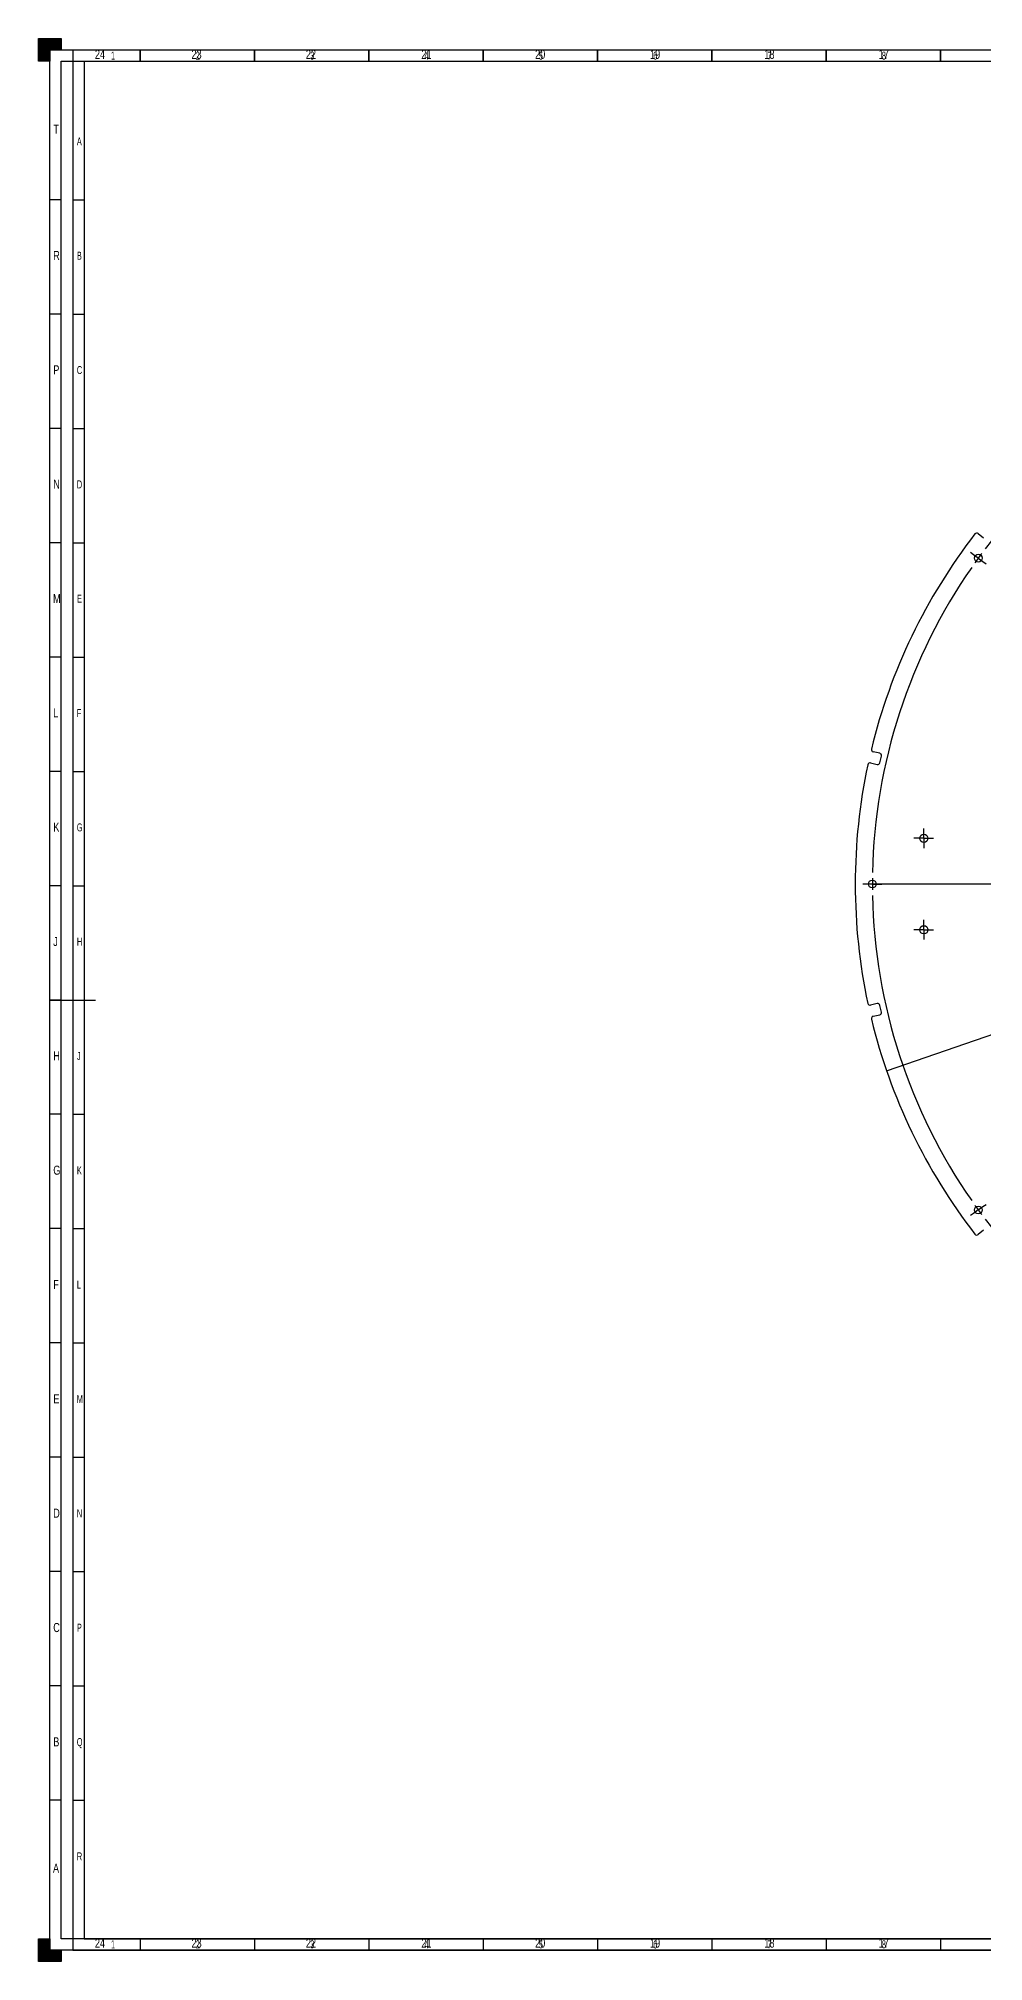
# Model space of a CAD drawing. Extents: x 0 to 1189, y 0 to 841.
# Drawn here: x 0 to 413, y 0 to 841 of the extents above; entities that cross this region are included whole.
import ezdxf

# ---------------------------------------------------------------- set-up
doc = ezdxf.new("R2010")
doc.units = 0
doc.layers.get('0').update_dxf_attribs({"linetype": 'CONTINUOUS'})
doc.layers.add('BORDER', color=7, linetype='CONTINUOUS')
doc.layers.add('TRIM', color=7, linetype='CONTINUOUS')
doc.styles.add('SLDTEXTSTYLE0', font='TXT', dxfattribs={"width": 0.605})
doc.styles.add('SLDTEXTSTYLE2', font='TXT', dxfattribs={"width": 0.75})
doc.dimstyles.get("Standard").update_dxf_attribs({"dimtxt": 2.5, "dimasz": 2.5, "dimexe": 1.25, "dimexo": 0.625, "dimtad": 1, "dimcen": 2.5, "dimazin": 3, "dimtfac": 1, "dimtmove": 0, "dimatfit": 3})

# ---------------------------------------------------------------- blocks, each defined once
blk = doc.blocks.new('*U39')
at = {"layer": 'TRIM', "linetype": 'CONTINUOUS'}
for p, q in [((0, 5), (0, 10)), ((5, 10), (5, 5)), ((0, 0), (0, 5)), ((10, 5), (10, 0))]:
    blk.add_line(p, q, dxfattribs=at)
at = {"layer": 'TRIM', "linetype": 'CONTINUOUS', "extrusion": (0, 0, -1)}
for points in [[(0, 10), (-5, 5), (0, 5)], [(0, 10), (-5, 10), (-5, 5)], [(0, 5), (-10, 0), (0, 0)], [(0, 5), (-10, 5), (-10, 0)]]:
    blk.add_solid(points, dxfattribs=at)
blk = doc.blocks.new('*U40')
at = {"layer": 'TRIM', "linetype": 'CONTINUOUS'}
for p, q in [((0, 836), (0, 841)), ((10, 841), (10, 836)), ((0, 831), (0, 836)), ((5, 836), (5, 831))]:
    blk.add_line(p, q, dxfattribs=at)
at = {"layer": 'TRIM', "linetype": 'CONTINUOUS', "extrusion": (0, 0, -1)}
for points in [[(0, 841), (-10, 836), (0, 836)], [(0, 841), (-10, 841), (-10, 836)], [(0, 836), (-5, 831), (0, 831)], [(0, 836), (-5, 836), (-5, 831)]]:
    blk.add_solid(points, dxfattribs=at)
blk = doc.blocks.new('*U43')
at = {"layer": 'BORDER', "color": 7, "style": 'SLDTEXTSTYLE0', "width": 0.605}
blk.add_text('K', height=3.5, dxfattribs=at).set_placement((16.8, 344.24))
blk = doc.blocks.new('*U44')
at = {"layer": 'BORDER', "color": 7, "style": 'SLDTEXTSTYLE0', "width": 0.605}
blk.add_text('J', height=3.5, dxfattribs=at).set_placement((16.83, 394.24))
blk = doc.blocks.new('*U45')
at = {"layer": 'BORDER', "color": 7, "style": 'SLDTEXTSTYLE0', "width": 0.605}
blk.add_text('H', height=3.5, dxfattribs=at).set_placement((16.8, 444.24))
blk = doc.blocks.new('*U46')
at = {"layer": 'BORDER', "color": 7, "style": 'SLDTEXTSTYLE0', "width": 0.605}
blk.add_text('G', height=3.5, dxfattribs=at).set_placement((16.76, 494.24))
blk = doc.blocks.new('*U47')
at = {"layer": 'BORDER', "color": 7, "style": 'SLDTEXTSTYLE0', "width": 0.605}
blk.add_text('E', height=3.5, dxfattribs=at).set_placement((16.82, 594.24))
blk = doc.blocks.new('*U48')
at = {"layer": 'BORDER', "color": 7, "style": 'SLDTEXTSTYLE0', "width": 0.605}
blk.add_text('F', height=3.5, dxfattribs=at).set_placement((16.79, 544.24))
blk = doc.blocks.new('*U49')
at = {"layer": 'BORDER', "color": 7, "style": 'SLDTEXTSTYLE0', "width": 0.605}
blk.add_text('L', height=3.5, dxfattribs=at).set_placement((16.8, 294.24))
blk = doc.blocks.new('*U50')
at = {"layer": 'BORDER', "color": 7, "style": 'SLDTEXTSTYLE0', "width": 0.605}
blk.add_text('6', height=3.5, dxfattribs=at).set_placement((268.79, 5.72))
blk = doc.blocks.new('*U53')
at = {"layer": 'BORDER', "color": 7, "style": 'SLDTEXTSTYLE0', "width": 0.605}
blk.add_text('2', height=3.5, dxfattribs=at).set_placement((68.79, 5.74))
blk = doc.blocks.new('*U54')
at = {"layer": 'BORDER', "color": 7, "style": 'SLDTEXTSTYLE0', "width": 0.605}
blk.add_text('1', height=3.5, dxfattribs=at).set_placement((31.71, 5.74))
blk = doc.blocks.new('*U55')
at = {"layer": 'BORDER', "color": 7, "style": 'SLDTEXTSTYLE0', "width": 0.605}
blk.add_text('5', height=3.5, dxfattribs=at).set_placement((218.79, 5.77))
blk = doc.blocks.new('*U57')
at = {"layer": 'BORDER', "color": 7, "style": 'SLDTEXTSTYLE0', "width": 0.605}
blk.add_text('3', height=3.5, dxfattribs=at).set_placement((118.8, 5.77))
blk = doc.blocks.new('*U59')
at = {"layer": 'BORDER', "color": 7, "style": 'SLDTEXTSTYLE0', "width": 0.605}
blk.add_text('4', height=3.5, dxfattribs=at).set_placement((168.79, 5.72))
blk = doc.blocks.new('*U60')
at = {"layer": 'BORDER', "color": 7, "style": 'SLDTEXTSTYLE0', "width": 0.605}
blk.add_text('7', height=3.5, dxfattribs=at).set_placement((318.8, 5.77))
blk = doc.blocks.new('*U61')
at = {"layer": 'BORDER', "color": 7, "style": 'SLDTEXTSTYLE0', "width": 0.605}
blk.add_text('8', height=3.5, dxfattribs=at).set_placement((368.8, 5.77))
blk = doc.blocks.new('*U62')
at = {"layer": 'BORDER', "color": 7, "style": 'SLDTEXTSTYLE0', "width": 0.605}
blk.add_text('D', height=3.5, dxfattribs=at).set_placement((16.79, 644.24))
blk = doc.blocks.new('*U63')
at = {"layer": 'BORDER', "color": 7, "style": 'SLDTEXTSTYLE0', "width": 0.605}
blk.add_text('B', height=3.5, dxfattribs=at).set_placement((16.81, 744.24))
blk = doc.blocks.new('*U64')
at = {"layer": 'BORDER', "color": 7, "style": 'SLDTEXTSTYLE0', "width": 0.605}
blk.add_text('C', height=3.5, dxfattribs=at).set_placement((16.78, 694.24))
blk = doc.blocks.new('*U65')
at = {"layer": 'BORDER', "color": 7, "style": 'SLDTEXTSTYLE0', "width": 0.605}
blk.add_text('A', height=3.5, dxfattribs=at).set_placement((16.78, 794.24))
blk = doc.blocks.new('*U78')
at = {"layer": 'BORDER', "color": 7, "style": 'SLDTEXTSTYLE0', "width": 0.605}
blk.add_text('Q', height=3.5, dxfattribs=at).set_placement((16.75, 94.24))
blk = doc.blocks.new('*U79')
at = {"layer": 'BORDER', "color": 7, "style": 'SLDTEXTSTYLE0', "width": 0.605}
blk.add_text('P', height=3.5, dxfattribs=at).set_placement((16.81, 144.24))
blk = doc.blocks.new('*U80')
at = {"layer": 'BORDER', "color": 7, "style": 'SLDTEXTSTYLE0', "width": 0.605}
blk.add_text('N', height=3.5, dxfattribs=at).set_placement((16.8, 194.24))
blk = doc.blocks.new('*U81')
at = {"layer": 'BORDER', "color": 7, "style": 'SLDTEXTSTYLE0', "width": 0.605}
blk.add_text('M', height=3.5, dxfattribs=at).set_placement((16.75, 244.24))
blk = doc.blocks.new('*U82')
at = {"layer": 'BORDER', "color": 7, "style": 'SLDTEXTSTYLE0', "width": 0.605}
blk.add_text('R', height=3.5, dxfattribs=at).set_placement((16.78, 44.24))
blk = doc.blocks.new('*U90')
at = {"layer": 'BORDER', "color": 7, "style": 'SLDTEXTSTYLE0', "width": 0.605}
blk.add_text('2', height=3.5, dxfattribs=at).set_placement((68.79, 831.74))
blk = doc.blocks.new('*U91')
at = {"layer": 'BORDER', "color": 7, "style": 'SLDTEXTSTYLE0', "width": 0.605}
blk.add_text('1', height=3.5, dxfattribs=at).set_placement((31.71, 831.74))
blk = doc.blocks.new('*U92')
at = {"layer": 'BORDER', "color": 7, "style": 'SLDTEXTSTYLE0', "width": 0.605}
blk.add_text('3', height=3.5, dxfattribs=at).set_placement((118.8, 831.74))
blk = doc.blocks.new('*U93')
at = {"layer": 'BORDER', "color": 7, "style": 'SLDTEXTSTYLE0', "width": 0.605}
blk.add_text('6', height=3.5, dxfattribs=at).set_placement((268.79, 831.74))
blk = doc.blocks.new('*U94')
at = {"layer": 'BORDER', "color": 7, "style": 'SLDTEXTSTYLE0', "width": 0.605}
blk.add_text('5', height=3.5, dxfattribs=at).set_placement((218.79, 831.74))
blk = doc.blocks.new('*U95')
at = {"layer": 'BORDER', "color": 7, "style": 'SLDTEXTSTYLE0', "width": 0.605}
blk.add_text('4', height=3.5, dxfattribs=at).set_placement((168.79, 831.74))
blk = doc.blocks.new('*U96')
at = {"layer": 'BORDER', "color": 7, "style": 'SLDTEXTSTYLE0', "width": 0.605}
blk.add_text('7', height=3.5, dxfattribs=at).set_placement((318.8, 831.74))
blk = doc.blocks.new('*U100')
at = {"layer": 'BORDER', "color": 7, "style": 'SLDTEXTSTYLE0', "width": 0.605}
blk.add_text('8', height=3.5, dxfattribs=at).set_placement((368.8, 831.74))
blk = doc.blocks.new('*U151')
at = {"color": 7, "style": 'SLDTEXTSTYLE2', "width": 0.75}
blk.add_text('A', height=3.97, dxfattribs=at).set_placement((6.35, 38.84))
blk = doc.blocks.new('*U153')
at = {"color": 7, "style": 'SLDTEXTSTYLE2', "width": 0.75}
blk.add_text('B', height=3.97, dxfattribs=at).set_placement((6.48, 94.09))
blk = doc.blocks.new('*U155')
at = {"color": 7, "style": 'SLDTEXTSTYLE2', "width": 0.75}
blk.add_text('C', height=3.97, dxfattribs=at).set_placement((6.47, 144.09))
blk = doc.blocks.new('*U157')
at = {"color": 7, "style": 'SLDTEXTSTYLE2', "width": 0.75}
blk.add_text('D', height=3.97, dxfattribs=at).set_placement((6.46, 194.09))
blk = doc.blocks.new('*U159')
at = {"color": 7, "style": 'SLDTEXTSTYLE2', "width": 0.75}
blk.add_text('E', height=3.97, dxfattribs=at).set_placement((6.52, 244.09))
blk = doc.blocks.new('*U161')
at = {"color": 7, "style": 'SLDTEXTSTYLE2', "width": 0.75}
blk.add_text('F', height=3.97, dxfattribs=at).set_placement((6.47, 294.09))
blk = doc.blocks.new('*U163')
at = {"color": 7, "style": 'SLDTEXTSTYLE2', "width": 0.75}
blk.add_text('G', height=3.97, dxfattribs=at).set_placement((6.49, 344.09))
blk = doc.blocks.new('*U165')
at = {"color": 7, "style": 'SLDTEXTSTYLE2', "width": 0.75}
blk.add_text('H', height=3.97, dxfattribs=at).set_placement((6.5, 394.09))
blk = doc.blocks.new('*U167')
at = {"color": 7, "style": 'SLDTEXTSTYLE2', "width": 0.75}
blk.add_text('J', height=3.97, dxfattribs=at).set_placement((6.47, 444.09))
blk = doc.blocks.new('*U169')
at = {"color": 7, "style": 'SLDTEXTSTYLE2', "width": 0.75}
blk.add_text('K', height=3.97, dxfattribs=at).set_placement((6.5, 494.09))
blk = doc.blocks.new('*U171')
at = {"color": 7, "style": 'SLDTEXTSTYLE2', "width": 0.75}
blk.add_text('L', height=3.97, dxfattribs=at).set_placement((6.46, 544.09))
blk = doc.blocks.new('*U173')
at = {"color": 7, "style": 'SLDTEXTSTYLE2', "width": 0.75}
blk.add_text('M', height=3.97, dxfattribs=at).set_placement((6.37, 594.09))
blk = doc.blocks.new('*U175')
at = {"color": 7, "style": 'SLDTEXTSTYLE2', "width": 0.75}
blk.add_text('N', height=3.97, dxfattribs=at).set_placement((6.47, 644.09))
blk = doc.blocks.new('*U177')
at = {"color": 7, "style": 'SLDTEXTSTYLE2', "width": 0.75}
blk.add_text('P', height=3.97, dxfattribs=at).set_placement((6.49, 694.09))
blk = doc.blocks.new('*U179')
at = {"color": 7, "style": 'SLDTEXTSTYLE2', "width": 0.75}
blk.add_text('R', height=3.97, dxfattribs=at).set_placement((6.45, 744.09))
blk = doc.blocks.new('*U181')
at = {"color": 7, "style": 'SLDTEXTSTYLE2', "width": 0.75}
blk.add_text('T', height=3.97, dxfattribs=at).set_placement((6.5, 799.34))
blk = doc.blocks.new('*U183')
at = {"color": 7, "style": 'SLDTEXTSTYLE2', "width": 0.75}
blk.add_text('24', height=3.969, dxfattribs=at).set_placement((24.69, 6.09))
blk = doc.blocks.new('*U184')
at = {"color": 7, "style": 'SLDTEXTSTYLE2', "width": 0.75}
blk.add_text('24', height=3.969, dxfattribs=at).set_placement((24.69, 832.09))
blk = doc.blocks.new('*U185')
at = {"color": 7, "style": 'SLDTEXTSTYLE2', "width": 0.75}
blk.add_text('23', height=3.969, dxfattribs=at).set_placement((66.94, 6.09))
blk = doc.blocks.new('*U186')
at = {"color": 7, "style": 'SLDTEXTSTYLE2', "width": 0.75}
blk.add_text('23', height=3.969, dxfattribs=at).set_placement((66.94, 832.09))
blk = doc.blocks.new('*U187')
at = {"color": 7, "style": 'SLDTEXTSTYLE2', "width": 0.75}
blk.add_text('22', height=3.969, dxfattribs=at).set_placement((116.94, 6.09))
blk = doc.blocks.new('*U188')
at = {"color": 7, "style": 'SLDTEXTSTYLE2', "width": 0.75}
blk.add_text('22', height=3.969, dxfattribs=at).set_placement((116.94, 832.09))
blk = doc.blocks.new('*U189')
at = {"color": 7, "style": 'SLDTEXTSTYLE2', "width": 0.75}
blk.add_text('21', height=3.969, dxfattribs=at).set_placement((167.44, 6.09))
blk = doc.blocks.new('*U190')
at = {"color": 7, "style": 'SLDTEXTSTYLE2', "width": 0.75}
blk.add_text('21', height=3.969, dxfattribs=at).set_placement((167.44, 832.09))
blk = doc.blocks.new('*U191')
at = {"color": 7, "style": 'SLDTEXTSTYLE2', "width": 0.75}
blk.add_text('20', height=3.969, dxfattribs=at).set_placement((217.19, 6.09))
blk = doc.blocks.new('*U192')
at = {"color": 7, "style": 'SLDTEXTSTYLE2', "width": 0.75}
blk.add_text('20', height=3.969, dxfattribs=at).set_placement((217.19, 832.09))
blk = doc.blocks.new('*U193')
at = {"color": 7, "style": 'SLDTEXTSTYLE2', "width": 0.75}
blk.add_text('19', height=3.969, dxfattribs=at).set_placement((267.44, 6.09))
blk = doc.blocks.new('*U194')
at = {"color": 7, "style": 'SLDTEXTSTYLE2', "width": 0.75}
blk.add_text('19', height=3.969, dxfattribs=at).set_placement((267.44, 832.09))
blk = doc.blocks.new('*U195')
at = {"color": 7, "style": 'SLDTEXTSTYLE2', "width": 0.75}
blk.add_text('18', height=3.969, dxfattribs=at).set_placement((317.44, 6.09))
blk = doc.blocks.new('*U196')
at = {"color": 7, "style": 'SLDTEXTSTYLE2', "width": 0.75}
blk.add_text('18', height=3.969, dxfattribs=at).set_placement((317.44, 832.09))
blk = doc.blocks.new('*U197')
at = {"color": 7, "style": 'SLDTEXTSTYLE2', "width": 0.75}
blk.add_text('17', height=3.969, dxfattribs=at).set_placement((367.44, 6.09))
blk = doc.blocks.new('*U198')
at = {"color": 7, "style": 'SLDTEXTSTYLE2', "width": 0.75}
blk.add_text('17', height=3.969, dxfattribs=at).set_placement((367.44, 832.09))
blk = doc.blocks.new('*U235')
at = {"layer": 'BORDER', "style": 'SLDTEXTSTYLE2', "width": 0.75}
blk.add_text('∅', height=6.88, dxfattribs=at).set_placement((855.43, 558.53))
blk = doc.blocks.new('*U236')
at = {"layer": 'BORDER', "style": 'SLDTEXTSTYLE2', "width": 0.75}
blk.add_text('500.00', height=6.879, dxfattribs=at).set_placement((865.82, 558.53))
blk = doc.blocks.new('_D')
at = {"layer": 'BORDER'}
for p, q in [((843.43, 552.94), (853.85, 556.54)), ((853.85, 556.54), (893.77, 556.54)), ((370.91, 389.47), (843.43, 552.94))]:
    blk.add_line(p, q, dxfattribs=at)
blk.add_solid([(843.43, 552.94), (846.72, 553.54), (846.39, 554.5)], dxfattribs=at)
for name in ['*U235', '*U236']:
    blk.add_blockref(name, (0, 0))
blk = doc.blocks.new('SW_CENTERMARKSYMBOL_0')
at = {"layer": 'BORDER', "color": 0}
for p, q in [((196.19, 147.54), (196.19, 387.54)), ((120.48, 375.55), (119.95, 377.16)), ((121.25, 373.17), (120.48, 375.55)), ((121.25, 373.17), (122.02, 370.79)), ((122.02, 370.79), (122.55, 369.17)), ((270.35, 370.79), (269.83, 369.17)), ((271.12, 373.17), (270.35, 370.79)), ((271.12, 373.17), (271.9, 375.55)), ((271.9, 375.55), (272.42, 377.16)), ((-2.02, 286.55), (-3.4, 287.54)), ((0, 285.08), (-2.02, 286.55)), ((392.37, 285.08), (394.4, 286.55)), ((394.4, 286.55), (395.77, 287.54)), ((0, 285.08), (2.02, 283.61)), ((2.02, 283.61), (3.4, 282.61)), ((390.35, 283.61), (388.98, 282.61)), ((392.37, 285.08), (390.35, 283.61)), ((196.19, 142.54), (196.19, 145.04)), ((-48.81, 142.54), (-50.51, 142.54)), ((191.19, 142.54), (-48.81, 142.54)), ((-46.31, 142.54), (-48.81, 142.54)), ((-46.31, 142.54), (-43.81, 142.54)), ((-43.81, 142.54), (-42.11, 142.54)), ((196.19, 142.54), (193.69, 142.54)), ((196.19, 142.54), (196.19, 140.04)), ((196.19, 142.54), (198.69, 142.54)), ((196.19, 137.54), (196.19, -102.46)), ((201.19, 142.54), (441.19, 142.54)), ((436.19, 142.54), (434.49, 142.54)), ((438.69, 142.54), (436.19, 142.54)), ((438.69, 142.54), (441.19, 142.54)), ((441.19, 142.54), (442.89, 142.54)), ((0, 0), (-2.02, -1.47)), ((0, 0), (2.02, 1.47)), ((2.02, 1.47), (3.4, 2.47)), ((390.35, 1.47), (388.98, 2.47)), ((392.37, 0), (390.35, 1.47)), ((392.37, 0), (394.4, -1.47)), ((-2.02, -1.47), (-3.4, -2.47)), ((394.4, -1.47), (395.77, -2.47)), ((122.02, -85.72), (122.55, -84.1)), ((270.35, -85.72), (269.83, -84.1)), ((120.48, -90.47), (119.95, -92.09)), ((121.25, -88.09), (120.48, -90.47)), ((121.25, -88.09), (122.02, -85.72)), ((271.12, -88.09), (270.35, -85.72)), ((271.12, -88.09), (271.9, -90.47)), ((271.9, -90.47), (272.42, -92.09))]:
    blk.add_line(p, q, dxfattribs=at)
for start, end in [(73.18136, 106.81864), (109.18136, 142.81864), (108, 108.59068), (107.40932, 108), (72, 72.59068), (71.40932, 72), (37.18136, 70.81864), (143.40932, 144), (36, 36.59068), (145.18136, 178.81864), (144, 144.59068), (35.40932, 36), (1.18136, 34.81864), (179.40932, 180), (0, 0.59068), (180, 180.59068), (181.18136, 214.81864), (325.18136, 358.81864), (359.40932, 0), (215.40932, 216), (324, 324.59068), (216, 216.59068), (217.18136, 250.81864), (289.18136, 322.81864), (323.40932, 324), (251.40932, 252), (252, 252.59068), (253.18136, 286.81864), (287.40932, 288), (288, 288.59068)]:
    blk.add_arc((196.19, 142.54), 242.5, start, end, dxfattribs=at)
blk = doc.blocks.new('SW_CENTERMARKSYMBOL_11')
at = {"layer": 'BORDER', "color": 0}
for p, q in [((-2.5, 0), (-4.3, 0)), ((0, 0), (-2.5, 0)), ((0, 2.5), (0, 4.3)), ((0, 0), (0, 2.5)), ((0, 0), (0, -2.5)), ((0, 0), (2.5, 0)), ((2.5, 0), (4.3, 0)), ((0, -2.5), (0, -4.3))]:
    blk.add_line(p, q, dxfattribs=at)
blk = doc.blocks.new('SW_CENTERMARKSYMBOL_16')
at = {"layer": 'BORDER', "color": 0}
for p, q in [((-2.5, 0), (-4.3, 0)), ((0, 0), (-2.5, 0)), ((0, 2.5), (0, 4.3)), ((0, 0), (0, 2.5)), ((0, 0), (0, -2.5)), ((0, 0), (2.5, 0)), ((2.5, 0), (4.3, 0)), ((0, -2.5), (0, -4.3))]:
    blk.add_line(p, q, dxfattribs=at)

msp = doc.modelspace()

# ---------------------------------------------------------------- linework, layer by layer
at = {"color": 7, "linetype": 'CONTINUOUS'}
for p, q in [((5, 5), (5, 836)), ((5, 836), (1184, 836)), ((44.5, 831), (44.5, 836)), ((94.5, 831), (94.5, 836)), ((144.5, 831), (144.5, 836)), ((194.5, 831), (194.5, 836)), ((244.5, 831), (244.5, 836)), ((294.5, 831), (294.5, 836)), ((344.5, 831), (344.5, 836)), ((394.5, 831), (394.5, 836)), ((10, 10), (10, 831)), ((10, 831), (1179, 831)), ((10, 770.5), (5, 770.5)), ((10, 720.5), (5, 720.5)), ((10, 670.5), (5, 670.5)), ((410.956, 624.485), (413.282, 622.63)), ((10, 620.5), (5, 620.5)), ((10, 570.5), (5, 570.5)), ((363.882, 524.171), (366.783, 523.508)), ((367.895, 528.383), (364.995, 529.045)), ((367.98, 524.261), (368.648, 527.186)), ((10, 520.5), (5, 520.5)), ((10, 470.5), (5, 470.5)), ((4.999, 420.5), (15.001, 420.5)), ((10, 420.5), (5, 420.5)), ((366.783, 418.903), (363.882, 418.241)), ((364.995, 413.366), (367.895, 414.028)), ((368.648, 415.226), (367.98, 418.15)), ((10, 370.5), (5, 370.5)), ((10, 320.5), (5, 320.5)), ((413.282, 319.782), (410.956, 317.927)), ((10, 270.5), (5, 270.5)), ((10, 220.5), (5, 220.5)), ((10, 170.5), (5, 170.5)), ((10, 120.5), (5, 120.5)), ((10, 70.5), (5, 70.5)), ((1179, 10), (10, 10)), ((44.5, 10), (44.5, 5)), ((94.5, 10), (94.5, 5)), ((144.5, 10), (144.5, 5)), ((194.5, 10), (194.5, 5)), ((244.5, 10), (244.5, 5)), ((294.5, 10), (294.5, 5)), ((344.5, 10), (344.5, 5)), ((394.5, 10), (394.5, 5)), ((1184, 5), (5, 5))]:
    msp.add_line(p, q, dxfattribs=at)
for centre, radius in [((410.985, 613.744), 1.7), ((387.171, 491.206), 1.8), ((364.671, 471.206), 1.7), ((387.171, 451.206), 1.8), ((410.985, 328.668), 1.7)]:
    msp.add_circle(centre, radius, dxfattribs=at)
for centre, radius, start, end in [((607.171, 471.206), 250, 142.23396, 166.337468), ((410.332, 623.703), 1, 51.428571, 142.23396), ((365.217, 530.02), 1, 166.337468, 257.142857), ((607.171, 471.206), 250, 167.948246, 192.051754), ((363.66, 523.196), 1, 77.142857, 167.948246), ((367.005, 524.483), 1, 257.142857, 347.142857), ((367.673, 527.408), 1, 347.142857, 77.142857), ((363.66, 419.216), 1, 192.051754, 282.857143), ((365.217, 412.391), 1, 102.857143, 193.662532), ((607.171, 471.206), 250, 193.662532, 217.76604), ((367.005, 417.928), 1, 12.857143, 102.857143), ((367.673, 415.003), 1, 282.857143, 12.857143), ((410.332, 318.708), 1, 217.76604, 308.571429)]:
    msp.add_arc(centre, radius, start, end, dxfattribs=at)
at = {"layer": 'BORDER'}
for p, q in [((15, 836), (1184, 836)), ((15, 836), (15, 5)), ((44.5, 836), (44.5, 831)), ((94.5, 836), (94.5, 831)), ((144.5, 836), (144.5, 831)), ((194.5, 836), (194.5, 831)), ((244.5, 836), (244.5, 831)), ((294.5, 836), (294.5, 831)), ((344.5, 836), (344.5, 831)), ((394.5, 836), (394.5, 831)), ((20, 831), (1179, 831)), ((20, 831), (20, 10)), ((15, 770.5), (20, 770.5)), ((15, 720.5), (20, 720.5)), ((15, 670.5), (20, 670.5)), ((15, 620.5), (20, 620.5)), ((15, 570.5), (20, 570.5)), ((15, 520.5), (20, 520.5)), ((15, 470.5), (20, 470.5)), ((15, 420.5), (25, 420.5)), ((15, 370.5), (20, 370.5)), ((15, 320.5), (20, 320.5)), ((15, 270.5), (20, 270.5)), ((15, 220.5), (20, 220.5)), ((15, 170.5), (20, 170.5)), ((15, 120.5), (20, 120.5)), ((15, 70.5), (20, 70.5)), ((20, 10), (1179, 10)), ((44.5, 10), (44.5, 5)), ((94.5, 10), (94.5, 5)), ((144.5, 10), (144.5, 5)), ((194.5, 10), (194.5, 5)), ((244.5, 10), (244.5, 5)), ((294.5, 10), (294.5, 5)), ((344.5, 10), (344.5, 5)), ((394.5, 10), (394.5, 5)), ((15, 5), (1184, 5))]:
    msp.add_line(p, q, dxfattribs=at)
at = {"layer": 'TRIM'}
for p, q in [((0, 841), (10, 841)), ((0, 831), (0, 841)), ((10, 841), (10, 836)), ((10, 836), (5, 836)), ((5, 836), (5, 831)), ((5, 831), (0, 831)), ((0, 0), (0, 10)), ((0, 10), (5, 10)), ((5, 10), (5, 5)), ((10, 0), (0, 0)), ((5, 5), (10, 5)), ((10, 5), (10, 0))]:
    msp.add_line(p, q, dxfattribs=at)

# ---------------------------------------------------------------- block references
for name in ['*U184', '*U91', '*U186', '*U90', '*U188', '*U92', '*U190', '*U95', '*U192', '*U94', '*U194', '*U93', '*U196', '*U96', '*U198', '*U100', '*U181', '*U65', '*U179', '*U63', '*U177', '*U64', '*U175', '*U62', '*U173', '*U47', '*U171', '*U48', '*U169', '*U46', '*U167', '*U45', '*U165', '*U44', '*U163', '*U43', '*U161', '*U49', '*U159', '*U81', '*U157', '*U80', '*U155', '*U79', '*U153', '*U78', '*U151', '*U82', '*U183', '*U54', '*U185', '*U53', '*U187', '*U57', '*U189', '*U59', '*U191', '*U55', '*U193', '*U50', '*U195', '*U60', '*U197', '*U61']:
    msp.add_blockref(name, (0, 0))
at = {"layer": 'BORDER'}
for name, p in [('SW_CENTERMARKSYMBOL_0', (410.985, 328.668)), ('SW_CENTERMARKSYMBOL_11', (387.171, 491.206)), ('SW_CENTERMARKSYMBOL_16', (387.171, 451.206))]:
    msp.add_blockref(name, p, dxfattribs=at)
at = {"layer": 'TRIM', "linetype": 'CONTINUOUS'}
for name in ['*U40', '*U39']:
    msp.add_blockref(name, (0, 0), dxfattribs=at)

# ---------------------------------------------------------------- dimensions: what is measured, and where the dimension line sits
at = {"layer": 'BORDER'}
dim = msp.add_diameter_dim_2p(p1=(370.91, 389.471), p2=(843.433, 552.94), dimstyle='Standard', dxfattribs=at)
dim.commit()
dim.dimension.update_dxf_attribs({"geometry": '_D', "text_midpoint": (874.6, 562.142), "dimtype": 131})

doc.saveas('drawing.dxf')
